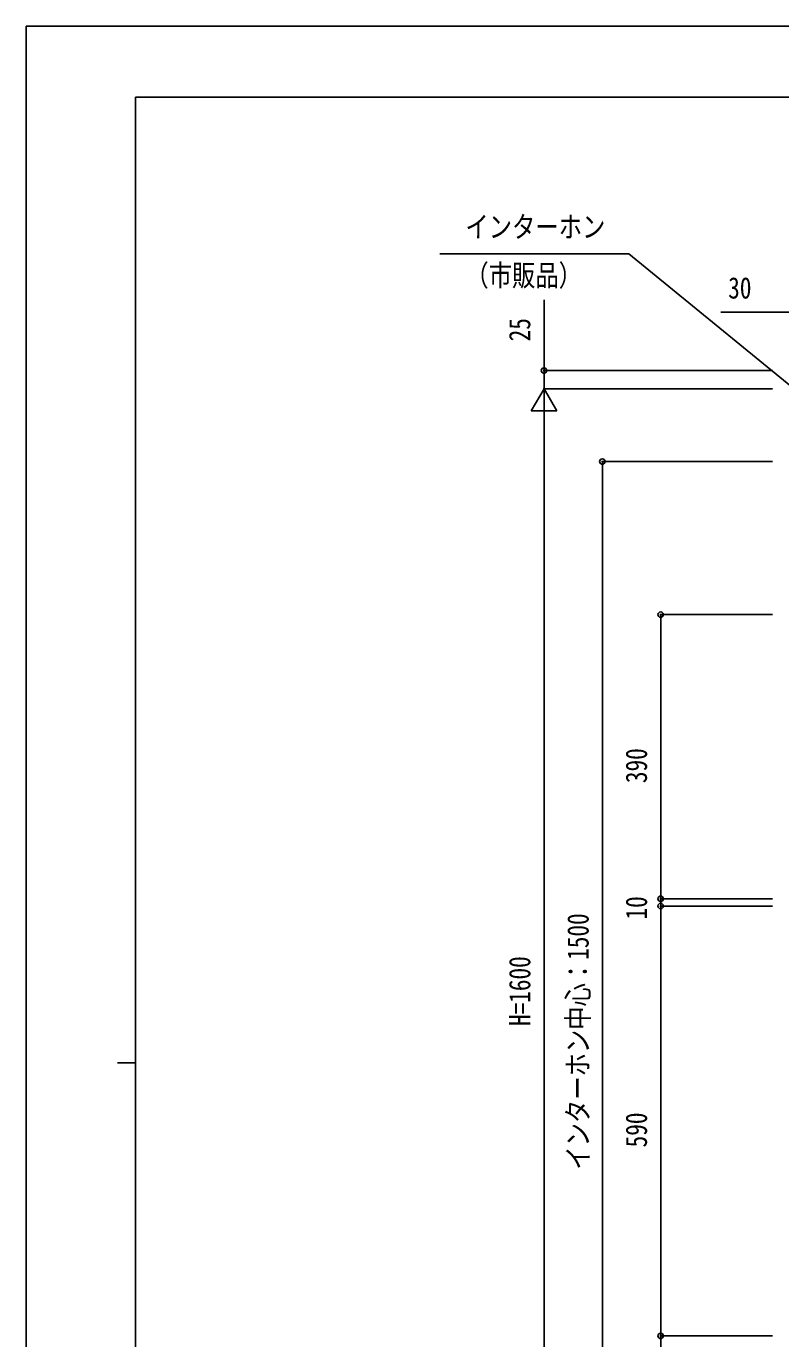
# Model space of a CAD drawing. Units: millimetres, scale not verified. Extents: x -2102 to 2102, y -1485 to 1485.
# Drawn here: x -2102 to -1068, y -316 to 1485 of the extents above; entities that cross this region are included whole.
import ezdxf
from ezdxf.enums import TextEntityAlignment as Align

# ---------------------------------------------------------------- set-up
doc = ezdxf.new("R2010")
doc.units = ezdxf.units.MM
doc.header["$LTSCALE"] = 8
doc.layers.add('0-4_YKK_D', color=6, linetype='Continuous')
doc.layers.add('0-5_YKK_ZWAK', color=7, linetype='Continuous')
doc.styles.add('ＭＳ ゴシック', font='')
doc.styles.get('ＭＳ ゴシック').set_extended_font_data('MS Gothic')

msp = doc.modelspace()

# ---------------------------------------------------------------- linework, layer by layer
at = {"layer": '0-4_YKK_D'}
for p, q in [((-1078.99, 1012.5), (-1393.49, 1012.5)), ((-1392.49, 987.5), (-1409.99, 957.189)), ((-1078.99, 987.5), (-1393.49, 987.5)), ((-1078.99, 987.5), (-1393.49, 987.5)), ((-1392.49, 987.5), (-1374.99, 957.189)), ((-1392.49, 987.5), (-1392.49, 926.878)), ((-1409.99, 957.189), (-1374.99, 957.189)), ((-1392.49, 952.5), (-1392.49, -577.5)), ((-1078.99, 887.5), (-1313.49, 887.5)), ((-1312.49, -612.5), (-1312.49, 887.5)), ((-1078.99, 677.5), (-1233.49, 677.5)), ((-1232.49, 287.5), (-1232.49, 677.5)), ((-1232.49, 287.5), (-1232.49, 302.5)), ((-1078.99, 287.5), (-1233.49, 287.5)), ((-1078.99, 287.5), (-1233.49, 287.5)), ((-1083.99, 277.5), (-1233.49, 277.5)), ((-1078.99, 277.5), (-1233.49, 277.5)), ((-1232.49, 277.5), (-1232.49, 287.5)), ((-1232.49, 277.5), (-1232.49, 262.5)), ((-1232.49, -312.5), (-1232.49, 277.5)), ((-1078.99, -312.5), (-1233.49, -312.5)), ((-1078.99, -312.5), (-1233.49, -312.5)), ((-1232.49, -612.5), (-1232.49, -312.5))]:
    msp.add_line(p, q, dxfattribs=at)
for points in [[(-1004.035, 950.5), (-1276.031, 1172.5), (-1535.397, 1172.5)], [(-1392.49, 987.5), (-1392.49, 1012.5), (-1392.49, 1109.433)], [(-1022.99, 1092.5), (-1052.99, 1092.5), (-1149.923, 1092.5)]]:
    msp.add_lwpolyline(points, dxfattribs=at)
for centre in [(-1392.49, 1012.5), (-1312.49, 887.5), (-1232.49, 677.5), (-1232.49, 287.5), (-1232.49, 287.5), (-1232.49, 277.5), (-1232.49, 277.5), (-1232.49, -312.5), (-1232.49, -312.5)]:
    msp.add_circle(centre, 3.75, dxfattribs=at)
at = {"layer": '0-5_YKK_ZWAK'}
for p, q in [((1947.51, 1387.5), (-1952.49, 1387.5)), ((-1952.49, -1262.5), (-1952.49, 1387.5)), ((-1977.49, 62.5), (-1952.49, 62.5))]:
    msp.add_line(p, q, dxfattribs=at)
msp.add_lwpolyline([(-2102.5, -1485), (2102.5, -1485), (2102.5, 1485), (-2102.5, 1485)], close=True, dxfattribs=at)

# ---------------------------------------------------------------- texts
at = {"layer": '0-4_YKK_D', "style": 'ＭＳ ゴシック', "width": 0.8}
for s, p in [('インターホン', (-1500.377, 1186.261)), ('（市販品）', (-1500.377, 1119.594)), ('30', (-1139.923, 1102.5))]:
    msp.add_text(s, height=29.33, dxfattribs=at).set_placement(p, align=Align.BOTTOM_LEFT)
for s, p in [('25', (-1402.49, 1052.5)), ('390', (-1242.49, 446.233)), ('10', (-1242.49, 259.033)), ('インターホン中心：1500', (-1322.49, -84.367)), ('H=1600', (-1402.49, 112.833)), ('590', (-1242.49, -53.767))]:
    msp.add_text(s, height=29.33, rotation=90, dxfattribs=at).set_placement(p, align=Align.BOTTOM_LEFT)

doc.saveas('drawing.dxf')
